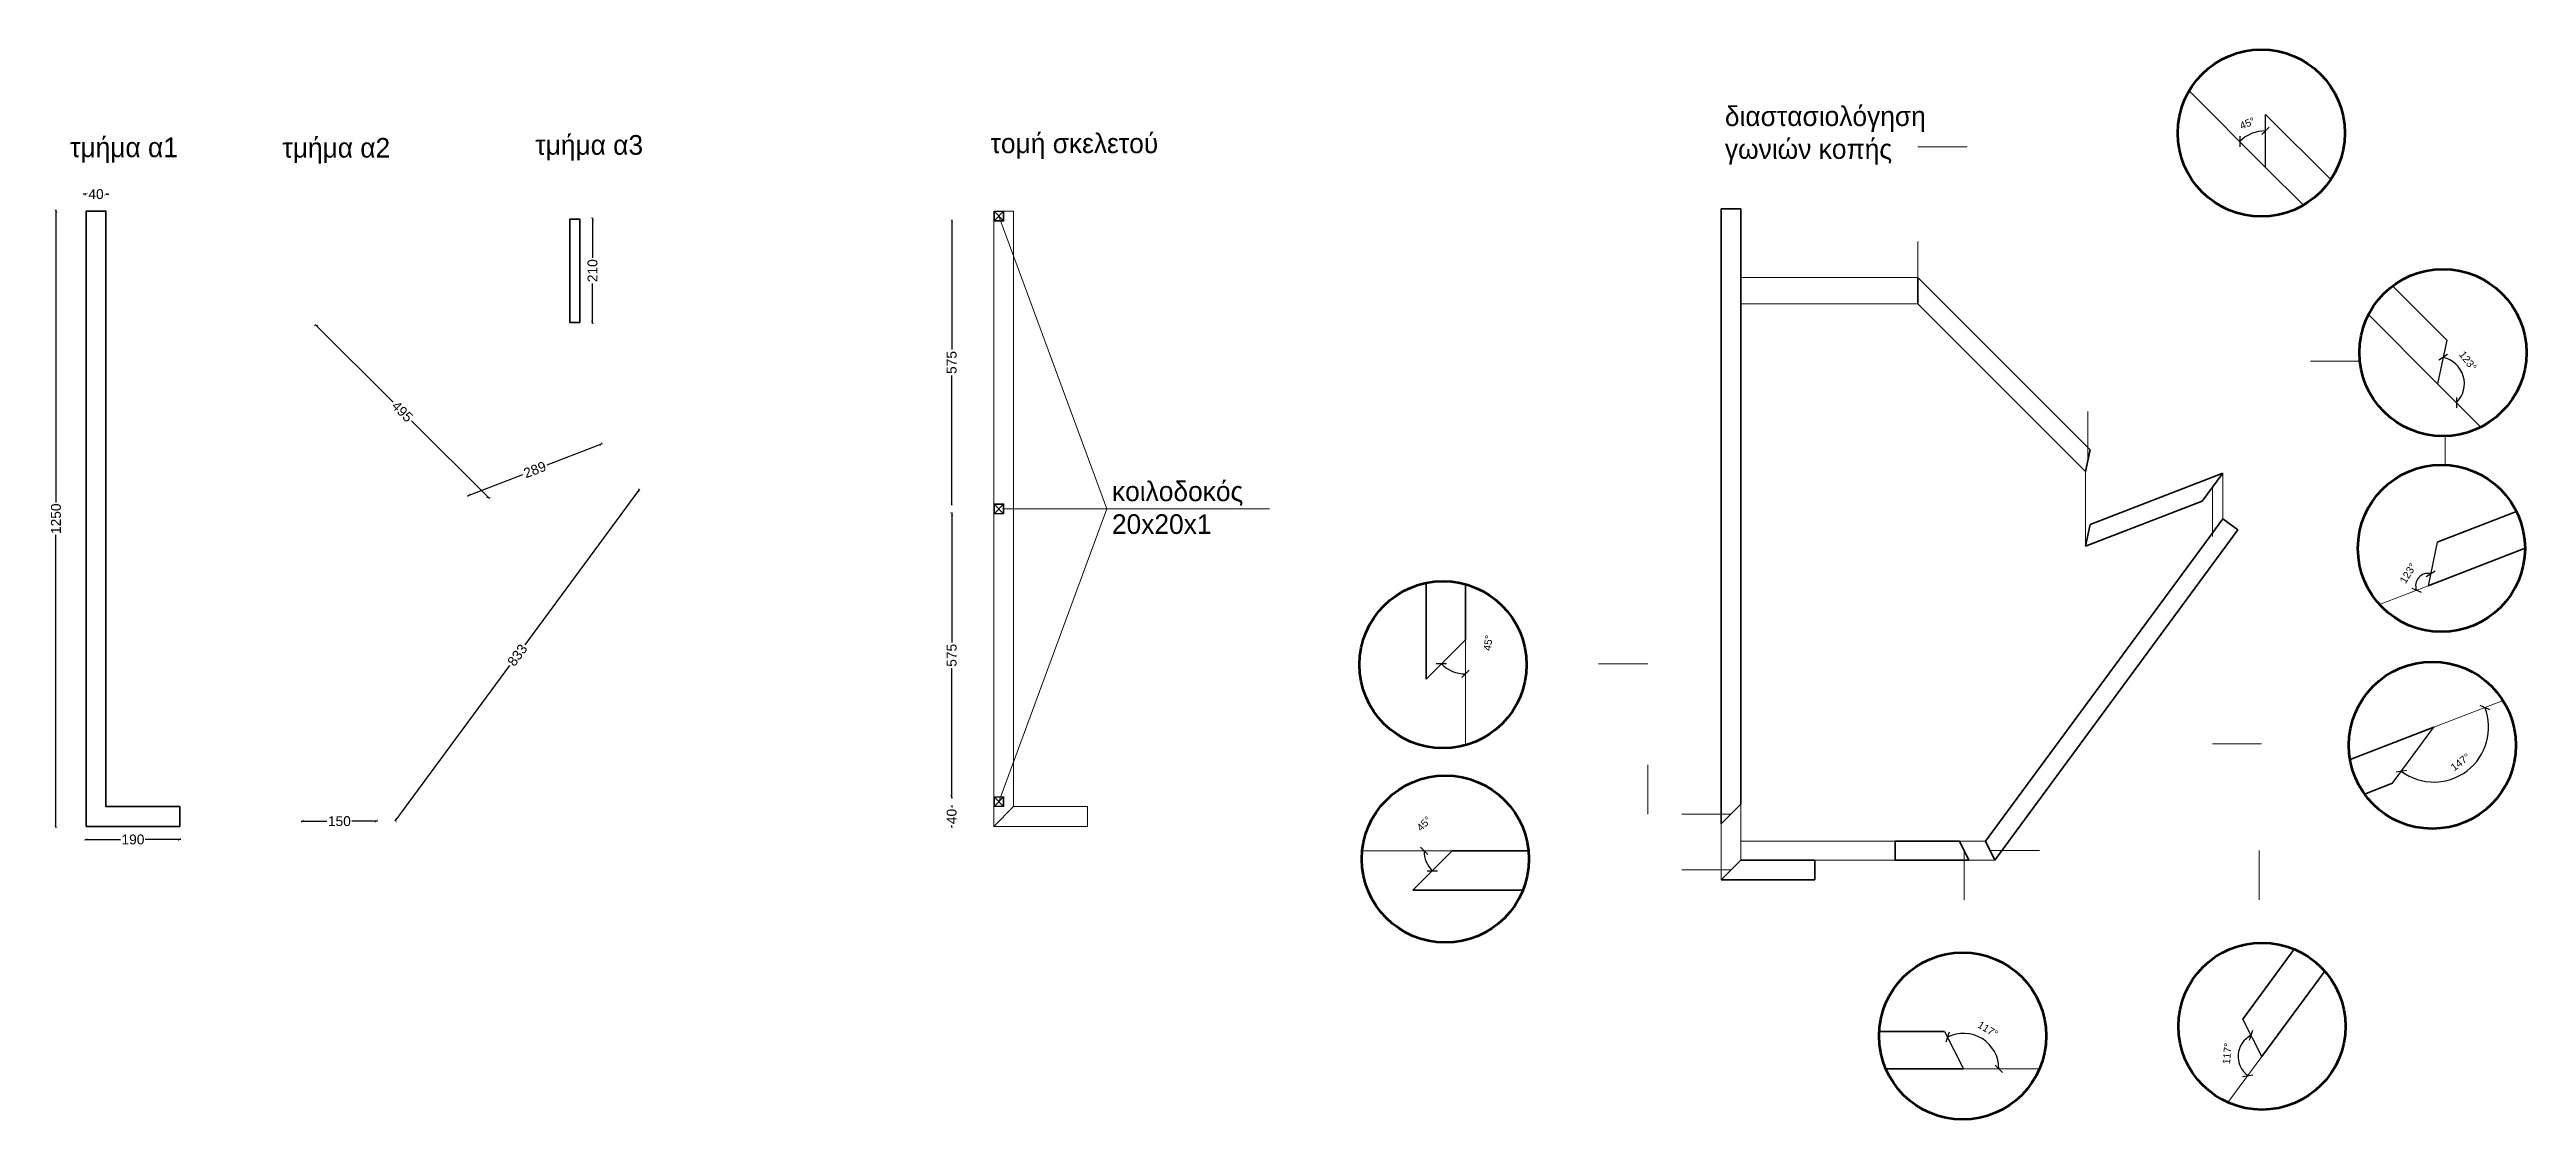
# Model space of a CAD drawing. Header units: millimetres. Extents: x 16522.48 to 16527.52, y -8256.59 to -8254.41.
import ezdxf

# ---------------------------------------------------------------- set-up
doc = ezdxf.new("R2010")
doc.units = ezdxf.units.MM
doc.header["$LTSCALE"] = 100
doc.linetypes.add('DOT', pattern=[6.35, 0, -6.35])
doc.linetypes.add('HIDDEN', pattern=[9.525, 6.35, -3.175])
doc.layers.get('0').update_dxf_attribs({"color": 255, "lineweight": 25})
doc.layers.add('dims', color=140, linetype='Continuous')
doc.layers.add('grey', color=254, linetype='Continuous')
doc.layers.add('section', color=6, linetype='Continuous', lineweight=40)
doc.styles.get("Standard").update_dxf_attribs({"font": 'arial.ttf'})
doc.dimstyles.new('1-5', dxfattribs={"dimscale": 0.05, "dimtxt": 0.4, "dimasz": 0.12, "dimexe": 0.1, "dimexo": 0.01, "dimgap": 0.08, "dimtad": 0, "dimdec": 0, "dimlfac": 1000, "dimzin": 0, "dimdsep": 46, "dimtxsty": 'Standard', "dimblk": 'ARCHTICK', "dimcen": 0.09, "dimdle": 0.05, "dimse1": 1, "dimse2": 1, "dimadec": 0, "dimazin": 0, "dimtfac": 1, "dimtdec": 0, "dimtofl": 0, "dimtmove": 1, "dimatfit": 3, "dimldrblk": 'DOT', "dimfxl": 1, "dimtolj": 1, "dimtzin": 0, "dimarcsym": 0})
doc.dimstyles.new('nea', dxfattribs={"dimtxt": 0.015, "dimasz": 0.015, "dimexe": 1.25, "dimexo": 0.625, "dimgap": 0.015, "dimtad": 1, "dimtxsty": 'Standard', "dimblk": 'OBLIQUE', "dimcen": 0, "dimse1": 1, "dimse2": 1, "dimadec": 0, "dimazin": 0, "dimtfac": 1, "dimtmove": 0, "dimatfit": 3, "dimfxl": 1, "dimarcsym": 0})

# ---------------------------------------------------------------- blocks, each defined once
blk = doc.blocks.new('_ArchTick')
at = {"color": 0, "linetype": 'ByBlock', "const_width": 0.15}
blk.add_lwpolyline([(-0.5, -0.5), (0.5, 0.5)], dxfattribs=at)
blk = doc.blocks.new('*D133')
at = {"layer": 'Defpoints', "color": 0, "transparency": 16777216}
for p in [(16524.317, -8254.7622), (16524.4029, -8254.7622, 0), (16524.4029, -8255.3372, 0)]:
    blk.add_point(p, dxfattribs=at)
at = {"layer": 'dims', "color": 0, "lineweight": -2, "transparency": 16777216}
for p, q in [((16524.317, -8254.7597), (16524.317, -8255.0235)), ((16524.317, -8255.3397), (16524.317, -8255.0758))]:
    blk.add_line(p, q, dxfattribs=at)
at = {"layer": 'dims', "color": 0, "lineweight": -2, "transparency": 16777216, "xscale": 0.006, "yscale": 0.006, "zscale": 0.006}
for p, rotation in [((16524.317, -8254.7622), 90), ((16524.317, -8255.3372), 270)]:
    blk.add_blockref('_ArchTick', p, dxfattribs=dict(at, rotation=rotation))
at = {"layer": 'dims', "color": 0, "transparency": 16777216, "insert": (16524.317, -8255.0497), "char_height": 0.02, "attachment_point": 5, "rotation": 90}
blk.add_mtext('\\A1;575', dxfattribs=at)
blk = doc.blocks.new('_Dot')
at = {"color": 0, "linetype": 'ByBlock', "lineweight": -2}
blk.add_line((-0.5, 0), (-1, 0), dxfattribs=at)
at = {"color": 0, "linetype": 'ByBlock', "const_width": 0.5}
blk.add_lwpolyline([(-0.25, 0, 1), (0.25, 0, 1)], format="xyb", close=True, dxfattribs=at)
blk = doc.blocks.new('*D134')
at = {"layer": 'Defpoints', "color": 0, "transparency": 16777216}
for p in [(16524.4029, -8255.3572, 0), (16524.317, -8255.9322), (16524.4029, -8255.9322, 0)]:
    blk.add_point(p, dxfattribs=at)
at = {"layer": 'dims', "color": 0, "lineweight": -2, "transparency": 16777216}
for p, q in [((16524.317, -8255.3547), (16524.317, -8255.6185)), ((16524.317, -8255.9347), (16524.317, -8255.6708))]:
    blk.add_line(p, q, dxfattribs=at)
at = {"layer": 'dims', "color": 0, "lineweight": -2, "transparency": 16777216, "xscale": 0.006, "yscale": 0.006, "zscale": 0.006}
for p, rotation in [((16524.317, -8255.3572), 90), ((16524.317, -8255.9322), 270)]:
    blk.add_blockref('_ArchTick', p, dxfattribs=dict(at, rotation=rotation))
at = {"layer": 'dims', "color": 0, "transparency": 16777216, "insert": (16524.317, -8255.6447), "char_height": 0.02, "attachment_point": 5, "rotation": 90}
blk.add_mtext('\\A1;575', dxfattribs=at)
blk = doc.blocks.new('*D132')
at = {"layer": 'Defpoints', "color": 0, "transparency": 16777216}
for p in [(16524.317, -8255.9922), (16524.4329, -8255.9522, 0), (16524.4329, -8255.9922, 0)]:
    blk.add_point(p, dxfattribs=at)
at = {"layer": 'dims', "color": 0, "lineweight": -2, "transparency": 16777216}
for p, q in [((16524.317, -8255.9497), (16524.317, -8255.9535)), ((16524.317, -8255.9947), (16524.317, -8255.9908))]:
    blk.add_line(p, q, dxfattribs=at)
at = {"layer": 'dims', "color": 0, "lineweight": -2, "transparency": 16777216, "xscale": 0.006, "yscale": 0.006, "zscale": 0.006}
for p, rotation in [((16524.317, -8255.9522), 90), ((16524.317, -8255.9922), 270)]:
    blk.add_blockref('_ArchTick', p, dxfattribs=dict(at, rotation=rotation))
at = {"layer": 'dims', "color": 0, "transparency": 16777216, "insert": (16524.317, -8255.9722), "char_height": 0.02, "attachment_point": 5, "rotation": 90}
blk.add_mtext('\\A1;40', dxfattribs=at)
blk = doc.blocks.new('_Oblique')
at = {"color": 0, "linetype": 'ByBlock', "lineweight": -2}
blk.add_line((-0.5, -0.5), (0.5, 0.5), dxfattribs=at)
blk = doc.blocks.new('*D148')
at = {"layer": 'Defpoints', "color": 0, "transparency": 16777216}
for p in [(16526.8303, -8254.4979), (16526.9665, -8254.5815), (16526.9857, -8254.5457), (16526.9857, -8254.6532), (16526.9857, -8254.6532)]:
    blk.add_point(p, dxfattribs=at)
at = {"layer": 'dims', "color": 0, "lineweight": -2, "transparency": 16777216}
blk.add_arc((16526.9857, -8254.6532), 0.0742, 90, 135, dxfattribs=at)
at = {"layer": 'dims', "color": 0, "lineweight": -2, "transparency": 16777216, "xscale": 0.015, "yscale": 0.015, "zscale": 0.015}
blk.add_blockref('_Oblique', (16526.9857, -8254.579), dxfattribs=at)
at = {"layer": 'dims', "color": 0, "lineweight": -2, "transparency": 16777216, "xscale": 0.015, "yscale": 0.015, "zscale": 0.015, "rotation": 225.0000000009658}
blk.add_blockref('_Oblique', (16526.9332, -8254.6007), dxfattribs=at)
at = {"layer": 'dims', "color": 0, "transparency": 16777216, "insert": (16526.9486, -8254.5637), "char_height": 0.015, "attachment_point": 5, "rotation": 22.5}
blk.add_mtext('45°', dxfattribs=at)
blk = doc.blocks.new('*D149')
at = {"layer": 'Defpoints', "color": 0, "transparency": 16777216}
for p in [(16527.3538, -8255.004), (16527.3351, -8255.0928), (16527.3351, -8255.0928), (16527.3894, -8255.0965), (16527.4231, -8255.1808)]:
    blk.add_point(p, dxfattribs=at)
at = {"layer": 'dims', "color": 0, "lineweight": -2, "transparency": 16777216}
blk.add_arc((16527.3351, -8255.0928), 0.0544, 315, 78.0552, dxfattribs=at)
at = {"layer": 'dims', "color": 0, "lineweight": -2, "transparency": 16777216, "xscale": 0.015, "yscale": 0.015, "zscale": 0.015}
for p, rotation in [((16527.3463, -8255.0395), 168.0552283761457), ((16527.3736, -8255.1312), 224.9999999993077)]:
    blk.add_blockref('_Oblique', p, dxfattribs=dict(at, rotation=rotation))
at = {"layer": 'dims', "color": 0, "transparency": 16777216, "insert": (16527.3966, -8255.0463), "char_height": 0.015, "attachment_point": 5, "rotation": 307.0368}
blk.add_mtext('123°', dxfattribs=at)
blk = doc.blocks.new('*D150')
at = {"layer": 'Defpoints', "color": 0, "transparency": 16777216}
for p in [(16527.3344, -8255.4145), (16527.3034, -8255.4812), (16527.217, -8255.5413), (16527.3156, -8255.5032), (16527.3156, -8255.5032)]:
    blk.add_point(p, dxfattribs=at)
at = {"layer": 'dims', "color": 0, "lineweight": -2, "transparency": 16777216}
blk.add_arc((16527.3156, -8255.5032), 0.0251, 78.0552, 201.1105, dxfattribs=at)
at = {"layer": 'dims', "color": 0, "lineweight": -2, "transparency": 16777216, "xscale": 0.015, "yscale": 0.015, "zscale": 0.015}
for p, rotation in [((16527.3209, -8255.4786), 348.0552283751162), ((16527.2922, -8255.5123), 291.1104567439946)]:
    blk.add_blockref('_Oblique', p, dxfattribs=dict(at, rotation=rotation))
at = {"layer": 'dims', "color": 0, "transparency": 16777216, "insert": (16527.2751, -8255.478), "char_height": 0.015, "attachment_point": 5, "rotation": 58.1007}
blk.add_mtext('123°', dxfattribs=at)
blk = doc.blocks.new('*D151')
at = {"layer": 'Defpoints', "color": 0, "transparency": 16777216}
for p in [(16527.4679, -8255.7368), (16527.3275, -8255.7909), (16527.3275, -8255.7909), (16527.2438, -8255.9047), (16527.3522, -8255.8995)]:
    blk.add_point(p, dxfattribs=at)
at = {"layer": 'dims', "color": 0, "lineweight": -2, "transparency": 16777216}
blk.add_arc((16527.3275, -8255.7909), 0.1113, 233.6584, 21.1105, dxfattribs=at)
at = {"layer": 'dims', "color": 0, "lineweight": -2, "transparency": 16777216, "xscale": 0.015, "yscale": 0.015, "zscale": 0.015}
for p, rotation in [((16527.4313, -8255.7509), 111.1104567436728), ((16527.2616, -8255.8806), 143.6584428035836)]:
    blk.add_blockref('_Oblique', p, dxfattribs=dict(at, rotation=rotation))
at = {"layer": 'dims', "color": 0, "transparency": 16777216, "insert": (16527.3814, -8255.8615), "char_height": 0.015, "attachment_point": 5, "rotation": 37.3844}
blk.add_mtext('147°', dxfattribs=at)
blk = doc.blocks.new('*D152')
at = {"layer": 'Defpoints', "color": 0, "transparency": 16777216}
for p in [(16526.3335, -8256.409), (16526.428, -8256.4397), (16526.372, -8256.485), (16526.372, -8256.485), (16526.5264, -8256.485)]:
    blk.add_point(p, dxfattribs=at)
at = {"layer": 'dims', "color": 0, "lineweight": -2, "transparency": 16777216}
blk.add_arc((16526.372, -8256.485), 0.0721, 360, 116.8327, dxfattribs=at)
at = {"layer": 'dims', "color": 0, "lineweight": -2, "transparency": 16777216, "xscale": 0.015, "yscale": 0.015, "zscale": 0.015}
for p, rotation in [((16526.3395, -8256.4207), 206.8327080393426), ((16526.4441, -8256.485), 269.9999999997145)]:
    blk.add_blockref('_Oblique', p, dxfattribs=dict(at, rotation=rotation))
at = {"layer": 'dims', "color": 0, "transparency": 16777216, "insert": (16526.4215, -8256.4044), "char_height": 0.015, "attachment_point": 5, "rotation": 328.4164}
blk.add_mtext('117°', dxfattribs=at)
blk = doc.blocks.new('*D145')
at = {"layer": 'Defpoints', "color": 0, "transparency": 16777216}
for p in [(16526.9397, -8256.3837), (16526.9342, -8256.44), (16526.9781, -8256.4597), (16526.9781, -8256.4597), (16526.9092, -8256.5534)]:
    blk.add_point(p, dxfattribs=at)
at = {"layer": 'dims', "color": 0, "lineweight": -2, "transparency": 16777216}
blk.add_arc((16526.9781, -8256.4597), 0.0482, 116.8327, 233.6654, dxfattribs=at)
at = {"layer": 'dims', "color": 0, "lineweight": -2, "transparency": 16777216, "xscale": 0.015, "yscale": 0.015, "zscale": 0.015}
for p, rotation in [((16526.9564, -8256.4167), 26.83270803990928), ((16526.9496, -8256.4986), 323.6654160675005)]:
    blk.add_blockref('_Oblique', p, dxfattribs=dict(at, rotation=rotation))
at = {"layer": 'dims', "color": 0, "transparency": 16777216, "insert": (16526.9076, -8256.4539), "char_height": 0.015, "attachment_point": 5, "rotation": 85.2491}
blk.add_mtext('117°', dxfattribs=at)
blk = doc.blocks.new('*D146')
at = {"layer": 'Defpoints', "color": 0, "transparency": 16777216}
for p in [(16525.151, -8256.0422, 0), (16525.3335, -8256.0422, 0), (16525.3335, -8256.0422, 0), (16525.2841, -8256.0707), (16525.2535, -8256.1222, 0)]:
    blk.add_point(p, dxfattribs=at)
at = {"layer": 'dims', "color": 0, "lineweight": -2, "transparency": 16777216}
blk.add_arc((16525.3335, -8256.0422), 0.057, 180, 225, dxfattribs=at)
at = {"layer": 'dims', "color": 0, "lineweight": -2, "transparency": 16777216, "xscale": 0.015, "yscale": 0.015, "zscale": 0.015}
for p, rotation in [((16525.2765, -8256.0422), 90.00000000002548), ((16525.2932, -8256.0825), 314.9999999998578)]:
    blk.add_blockref('_Oblique', p, dxfattribs=dict(at, rotation=rotation))
at = {"layer": 'dims', "color": 0, "transparency": 16777216, "insert": (16525.2763, -8255.9868), "char_height": 0.015, "attachment_point": 5, "rotation": 45.8899}
blk.add_mtext('45°', dxfattribs=at)
blk = doc.blocks.new('*D147')
at = {"layer": 'Defpoints', "color": 0, "transparency": 16777216}
for p in [(16525.3605, -8255.6133, 0), (16525.3605, -8255.6133, 0), (16525.3258, -8255.6732), (16525.2805, -8255.6933, 0), (16525.3605, -8255.8274, 0)]:
    blk.add_point(p, dxfattribs=at)
at = {"layer": 'dims', "color": 0, "lineweight": -2, "transparency": 16777216}
blk.add_arc((16525.3605, -8255.6133), 0.0692, 225, 270, dxfattribs=at)
at = {"layer": 'dims', "color": 0, "lineweight": -2, "transparency": 16777216, "xscale": 0.015, "yscale": 0.015, "zscale": 0.015}
for p, rotation in [((16525.3115, -8255.6622), 135.0000000006793), ((16525.3605, -8255.6825), 359.9999999998446)]:
    blk.add_blockref('_Oblique', p, dxfattribs=dict(at, rotation=rotation))
at = {"layer": 'dims', "color": 0, "transparency": 16777216, "insert": (16525.4066, -8255.6194), "char_height": 0.015, "attachment_point": 5, "rotation": 82.4631}
blk.add_mtext('45°', dxfattribs=at)
blk = doc.blocks.new('*D153')
at = {"layer": 'Defpoints', "color": 0, "transparency": 16777216}
for p in [(16522.4978, -8254.7422), (16522.5591, -8254.7422), (16522.5591, -8255.9922)]:
    blk.add_point(p, dxfattribs=at)
at = {"layer": 'dims', "color": 0, "lineweight": -2, "transparency": 16777216}
for p, q in [((16522.4978, -8254.7397), (16522.4978, -8255.3343)), ((16522.4978, -8255.9947), (16522.4978, -8255.4))]:
    blk.add_line(p, q, dxfattribs=at)
at = {"layer": 'dims', "color": 0, "lineweight": -2, "transparency": 16777216, "xscale": 0.006, "yscale": 0.006, "zscale": 0.006}
for p, rotation in [((16522.4978, -8254.7422), 90), ((16522.4978, -8255.9922), 270)]:
    blk.add_blockref('_ArchTick', p, dxfattribs=dict(at, rotation=rotation))
at = {"layer": 'dims', "color": 0, "transparency": 16777216, "insert": (16522.4978, -8255.3672), "char_height": 0.02, "attachment_point": 5, "rotation": 90}
blk.add_mtext('\\A1;1250', dxfattribs=at)
blk = doc.blocks.new('*D154')
at = {"layer": 'Defpoints', "color": 0, "transparency": 16777216}
for p in [(16522.5591, -8255.9922), (16522.7491, -8255.9922), (16522.7491, -8256.0189)]:
    blk.add_point(p, dxfattribs=at)
at = {"layer": 'dims', "color": 0, "lineweight": -2, "transparency": 16777216}
for p, q in [((16522.5566, -8256.0189), (16522.629, -8256.0189)), ((16522.7516, -8256.0189), (16522.6792, -8256.0189))]:
    blk.add_line(p, q, dxfattribs=at)
at = {"layer": 'dims', "color": 0, "lineweight": -2, "transparency": 16777216, "xscale": 0.006, "yscale": 0.006, "zscale": 0.006, "rotation": 180}
blk.add_blockref('_ArchTick', (16522.5591, -8256.0189), dxfattribs=at)
at = {"layer": 'dims', "color": 0, "lineweight": -2, "transparency": 16777216, "xscale": 0.006, "yscale": 0.006, "zscale": 0.006}
blk.add_blockref('_ArchTick', (16522.7491, -8256.0189), dxfattribs=at)
at = {"layer": 'dims', "color": 0, "transparency": 16777216, "insert": (16522.6541, -8256.0189), "char_height": 0.02, "attachment_point": 5}
blk.add_mtext('\\A1;190', dxfattribs=at)
blk = doc.blocks.new('*D155')
at = {"layer": 'Defpoints', "color": 0, "transparency": 16777216}
for p in [(16523.6417, -8255.2797, 0), (16523.6814, -8255.309), (16523.1483, -8255.9505, 0)]:
    blk.add_point(p, dxfattribs=at)
at = {"layer": 'dims', "color": 0, "lineweight": -2, "transparency": 16777216}
for p, q in [((16523.6829, -8255.3069), (16523.4502, -8255.6233)), ((16523.1866, -8255.9817), (16523.4193, -8255.6654))]:
    blk.add_line(p, q, dxfattribs=at)
at = {"layer": 'dims', "color": 0, "lineweight": -2, "transparency": 16777216, "xscale": 0.006, "yscale": 0.006, "zscale": 0.006}
for p, rotation in [((16523.6814, -8255.309), 53.66541607025319), ((16523.1881, -8255.9797), 233.6654160702531)]:
    blk.add_blockref('_ArchTick', p, dxfattribs=dict(at, rotation=rotation))
at = {"layer": 'dims', "color": 0, "transparency": 16777216, "insert": (16523.4348, -8255.6443), "char_height": 0.02, "attachment_point": 5, "rotation": 53.6654}
blk.add_mtext('\\A1;833', dxfattribs=at)
blk = doc.blocks.new('*D156')
at = {"layer": 'Defpoints', "color": 0, "transparency": 16777216}
for p in [(16522.9983, -8255.9505, 0), (16522.9983, -8255.9817), (16523.1483, -8255.9505, 0)]:
    blk.add_point(p, dxfattribs=at)
at = {"layer": 'dims', "color": 0, "lineweight": -2, "transparency": 16777216}
for p, q in [((16522.9958, -8255.9817), (16523.0482, -8255.9817)), ((16523.1508, -8255.9817), (16523.0984, -8255.9817))]:
    blk.add_line(p, q, dxfattribs=at)
at = {"layer": 'dims', "color": 0, "lineweight": -2, "transparency": 16777216, "xscale": 0.006, "yscale": 0.006, "zscale": 0.006, "rotation": 180}
blk.add_blockref('_ArchTick', (16522.9983, -8255.9817), dxfattribs=at)
at = {"layer": 'dims', "color": 0, "lineweight": -2, "transparency": 16777216, "xscale": 0.006, "yscale": 0.006, "zscale": 0.006}
blk.add_blockref('_ArchTick', (16523.1483, -8255.9817), dxfattribs=at)
at = {"layer": 'dims', "color": 0, "transparency": 16777216, "insert": (16523.0733, -8255.9817), "char_height": 0.02, "attachment_point": 5}
blk.add_mtext('\\A1;150', dxfattribs=at)
blk = doc.blocks.new('*D157')
at = {"layer": 'Defpoints', "color": 0, "transparency": 16777216}
for p in [(16523.6051, -8255.2156), (16523.6177, -8255.2483, 0), (16523.3484, -8255.3522, 0)]:
    blk.add_point(p, dxfattribs=at)
at = {"layer": 'dims', "color": 0, "lineweight": -2, "transparency": 16777216}
for p, q in [((16523.6074, -8255.2147), (16523.495, -8255.2582)), ((16523.3335, -8255.3205), (16523.4459, -8255.2771))]:
    blk.add_line(p, q, dxfattribs=at)
at = {"layer": 'dims', "color": 0, "lineweight": -2, "transparency": 16777216, "xscale": 0.006000000000000001, "yscale": 0.006000000000000001, "zscale": 0.006000000000000001}
for p, rotation in [((16523.6051, -8255.2156), 21.11045674332229), ((16523.3358, -8255.3196), 201.1104567433223)]:
    blk.add_blockref('_ArchTick', p, dxfattribs=dict(at, rotation=rotation))
at = {"layer": 'dims', "color": 0, "transparency": 16777216, "insert": (16523.4704, -8255.2676), "char_height": 0.02, "attachment_point": 5, "rotation": 21.1105}
blk.add_mtext('\\A1;289', dxfattribs=at)
blk = doc.blocks.new('*D158')
at = {"layer": 'Defpoints', "color": 0, "transparency": 16777216}
for p in [(16523.0262, -8254.9742), (16522.9983, -8255.0021, 0), (16523.3484, -8255.3522, 0)]:
    blk.add_point(p, dxfattribs=at)
at = {"layer": 'dims', "color": 0, "lineweight": -2, "transparency": 16777216}
for p, q in [((16523.0244, -8254.9725), (16523.1824, -8255.1305)), ((16523.3781, -8255.3261), (16523.22, -8255.1681))]:
    blk.add_line(p, q, dxfattribs=at)
for p, xscale, yscale, zscale, rotation in [((16523.0262, -8254.9742), 0.006, 0.006, 0.006, 134.999999999107), ((16523.3763, -8255.3243), 0.005999999999999999, 0.005999999999999999, 0.005999999999999999, 314.9999999991069)]:
    blk.add_blockref('_ArchTick', p, dxfattribs=dict(at, xscale=xscale, yscale=yscale, zscale=zscale, rotation=rotation))
at = {"layer": 'dims', "color": 0, "transparency": 16777216, "insert": (16523.2012, -8255.1493), "char_height": 0.02, "attachment_point": 5, "rotation": 315}
blk.add_mtext('\\A1;495', dxfattribs=at)
blk = doc.blocks.new('*D159')
at = {"layer": 'Defpoints', "color": 0, "transparency": 16777216}
for p in [(16522.5991, -8254.7077), (16522.5591, -8254.7422), (16522.5991, -8254.7422)]:
    blk.add_point(p, dxfattribs=at)
at = {"layer": 'dims', "color": 0, "lineweight": -2, "transparency": 16777216}
for p, q in [((16522.5591, -8254.7077), (16522.5531, -8254.7077)), ((16522.5991, -8254.7077), (16522.6051, -8254.7077))]:
    blk.add_line(p, q, dxfattribs=at)
at = {"layer": 'dims', "color": 0, "lineweight": -2, "transparency": 16777216, "xscale": 0.006, "yscale": 0.006, "zscale": 0.006}
blk.add_blockref('_ArchTick', (16522.5591, -8254.7077), dxfattribs=at)
at = {"layer": 'dims', "color": 0, "lineweight": -2, "transparency": 16777216, "xscale": 0.006, "yscale": 0.006, "zscale": 0.006, "rotation": 180}
blk.add_blockref('_ArchTick', (16522.5991, -8254.7077), dxfattribs=at)
at = {"layer": 'dims', "color": 0, "transparency": 16777216, "insert": (16522.5791, -8254.7077), "char_height": 0.02, "attachment_point": 5}
blk.add_mtext('\\A1;40', dxfattribs=at)
blk = doc.blocks.new('*D160')
at = {"layer": 'Defpoints', "color": 0, "transparency": 16777216}
for p in [(16523.5616, -8254.7582), (16523.5616, -8254.9682), (16523.5876, -8254.9682)]:
    blk.add_point(p, dxfattribs=at)
at = {"layer": 'dims', "color": 0, "lineweight": -2, "transparency": 16777216}
for p, q in [((16523.5876, -8254.7557), (16523.5876, -8254.837)), ((16523.5876, -8254.9707), (16523.5876, -8254.8895))]:
    blk.add_line(p, q, dxfattribs=at)
at = {"layer": 'dims', "color": 0, "lineweight": -2, "transparency": 16777216, "xscale": 0.006, "yscale": 0.006, "zscale": 0.006}
for p, rotation in [((16523.5876, -8254.7582), 90), ((16523.5876, -8254.9682), 270)]:
    blk.add_blockref('_ArchTick', p, dxfattribs=dict(at, rotation=rotation))
at = {"layer": 'dims', "color": 0, "transparency": 16777216, "insert": (16523.5876, -8254.8632), "char_height": 0.02, "attachment_point": 5, "rotation": 90}
blk.add_mtext('\\A1;210', dxfattribs=at)

msp = doc.modelspace()

# ---------------------------------------------------------------- linework, layer by layer
at = {"color": 10}
for p, q in [((16526.9857, -8254.6532, 0), (16526.9857, -8254.5457, 0)), ((16525.3605, -8255.6133, 0), (16525.2805, -8255.6933, 0)), ((16525.3335, -8256.0422), (16525.2535, -8256.1222))]:
    msp.add_line(p, q, dxfattribs=at)
at = {"lineweight": 35}
for p, q in [((16526.9857, -8254.5457, 0), (16527.1179, -8254.678, 0)), ((16527.0625, -8254.73, 0), (16526.9857, -8254.6532, 0)), ((16525.8801, -8255.9872, 0), (16525.8801, -8254.7372, 0)), ((16525.9201, -8254.7372, 0), (16525.9201, -8255.9472, 0)), ((16526.2793, -8254.877, 0), (16526.6294, -8255.2271, 0)), ((16526.62, -8255.2714, 0), (16526.2793, -8254.9307, 0)), ((16527.2438, -8254.894), (16527.3538, -8255.004)), ((16527.3351, -8255.0928), (16527.1947, -8254.9524)), ((16526.8987, -8255.2747, 0), (16526.6294, -8255.3787, 0)), ((16526.8568, -8255.3316, 0), (16526.62, -8255.423, 0)), ((16527.4952, -8255.3524, 0), (16527.3344, -8255.4145, 0)), ((16527.5126, -8255.4272, 0), (16527.3156, -8255.5032, 0)), ((16525.2805, -8255.6933, 0), (16525.2805, -8255.4977, 0)), ((16525.3605, -8255.5003, 0), (16525.3605, -8255.6133, 0)), ((16527.3275, -8255.7909, 0), (16527.1572, -8255.8567, 0)), ((16527.2438, -8255.9047, 0), (16527.1867, -8255.9268, 0)), ((16525.4889, -8256.0422), (16525.3335, -8256.0422)), ((16526.2332, -8256.0226, 0), (16526.364, -8256.0226, 0)), ((16526.2332, -8256.0606, 0), (16526.2332, -8256.0226, 0)), ((16526.0701, -8256.0606, 0), (16525.9201, -8256.0606, 0)), ((16526.0701, -8256.1006, 0), (16526.0701, -8256.0606, 0)), ((16526.3832, -8256.0606, 0), (16526.2332, -8256.0606, 0)), ((16525.2535, -8256.1222), (16525.4773, -8256.1222)), ((16525.8801, -8256.1006, 0), (16526.0701, -8256.1006, 0)), ((16526.2009, -8256.409, 0), (16526.3335, -8256.409, 0)), ((16526.372, -8256.485, 0), (16526.2144, -8256.485, 0))]:
    msp.add_line(p, q, dxfattribs=at)
at = {"lineweight": 13}
for p, q in [((16524.4029, -8255.9922, 0), (16524.4029, -8254.7422, 0)), ((16524.4029, -8254.7422, 0), (16524.4429, -8254.7422, 0)), ((16524.4429, -8254.7422, 0), (16524.4429, -8255.9522, 0)), ((16524.4029, -8255.9922, 0), (16524.5929, -8255.9922, 0)), ((16524.5929, -8255.9522, 0), (16524.4429, -8255.9522, 0)), ((16524.5929, -8255.9922, 0), (16524.5929, -8255.9522, 0))]:
    msp.add_line(p, q, dxfattribs=at)
at = {"color": 10, "lineweight": 35}
for p, q in [((16526.2793, -8254.9307, 0), (16526.2793, -8254.877, 0)), ((16525.9201, -8255.9472, 0), (16525.8801, -8255.9872, 0)), ((16525.9201, -8256.0606, 0), (16525.8801, -8256.1006, 0))]:
    msp.add_line(p, q, dxfattribs=at)
at = {"color": 10, "linetype": 'DOT', "lineweight": 20, "ltscale": 0.001, "elevation": 0}
for points in [[(16526.2793, -8254.9039), (16526.2793, -8254.6113), (16526.8041, -8254.6113)], [(16527.177, -8255.0473), (16526.6247, -8255.0473)], [(16526.6247, -8255.2493), (16526.6247, -8255.0473)], [(16526.8777, -8255.3032), (16526.8777, -8255.8246), (16527.1545, -8255.8246)], [(16525.9001, -8255.9672), (16525.731, -8255.9672), (16525.731, -8255.6617), (16525.4848, -8255.6617)], [(16526.3736, -8256.0416), (16526.3736, -8256.2599)], [(16526.4263, -8256.0416), (16526.9726, -8256.0416), (16526.9726, -8256.2287)], [(16525.9001, -8256.0806), (16525.482, -8256.0806)]]:
    msp.add_lwpolyline(points, dxfattribs=at)
at = {"lineweight": 35, "elevation": 0}
msp.add_lwpolyline([(16522.7491, -8255.9922), (16522.7491, -8255.9522), (16522.5991, -8255.9522), (16522.5991, -8254.7422), (16522.5591, -8254.7422), (16522.5591, -8255.9922), (16522.5991, -8255.9922)], close=True, dxfattribs=at)
for points in [[(16523.5416, -8254.7582), (16523.5616, -8254.7582), (16523.5616, -8254.9682), (16523.5416, -8254.9682), (16523.5416, -8254.7582)], [(16525.9201, -8254.7372), (16525.8801, -8254.7372)], [(16526.4359, -8256.0606), (16526.9293, -8255.3898), (16526.8987, -8255.3673), (16526.8634, -8255.4152), (16526.4167, -8256.0226)], [(16527.044, -8256.2419), (16526.9397, -8256.3837)], [(16526.9781, -8256.4597), (16527.1057, -8256.2863)]]:
    msp.add_lwpolyline(points, dxfattribs=at)
at = {"color": 10}
msp.add_lwpolyline([(16527.3538, -8255.004), (16527.3351, -8255.0928)], dxfattribs=at)
at = {"color": 10, "lineweight": 35, "elevation": 0}
for points in [[(16526.6294, -8255.2271), (16526.62, -8255.2714)], [(16526.8568, -8255.3316), (16526.8987, -8255.2747)], [(16526.6294, -8255.3787), (16526.62, -8255.423)], [(16526.364, -8256.0226), (16526.3832, -8256.0606)], [(16526.4359, -8256.0606), (16526.4167, -8256.0226)]]:
    msp.add_lwpolyline(points, dxfattribs=at)
at = {"color": 10, "linetype": 'DOT', "lineweight": 20, "ltscale": 0.001}
msp.add_lwpolyline([(16527.3504, -8255.2588), (16527.3504, -8255.2007)], dxfattribs=at)
at = {"color": 10, "elevation": 0}
for points in [[(16527.3344, -8255.4145), (16527.3156, -8255.5032)], [(16527.2438, -8255.9047), (16527.3275, -8255.7909)], [(16526.9781, -8256.4597), (16526.9397, -8256.3837)], [(16526.3335, -8256.409), (16526.372, -8256.485)]]:
    msp.add_lwpolyline(points, dxfattribs=at)
at = {"layer": 'grey', "color": 10, "lineweight": 35}
msp.add_line((16524.4429, -8255.9522, 0), (16524.4029, -8255.9922, 0), dxfattribs=at)
at = {"layer": 'grey', "lineweight": 35}
msp.add_line((16524.4429, -8255.9522, 0), (16524.4029, -8255.9922, 0), dxfattribs=at)
at = {"layer": 'grey', "linetype": 'HIDDEN', "lineweight": 13, "ltscale": 0.002, "elevation": 0}
for points in [[(16526.9857, -8254.6532), (16526.8303, -8254.4979)], [(16524.6322, -8255.3472), (16524.4129, -8254.7522)], [(16526.2793, -8254.877), (16525.9201, -8254.877)], [(16526.2793, -8254.9307), (16525.9201, -8254.9307)], [(16526.62, -8255.2714), (16526.62, -8255.423)], [(16526.8987, -8255.3673), (16526.8987, -8255.2747)], [(16524.6322, -8255.3472), (16524.4129, -8255.9422)], [(16524.4229, -8255.3472), (16524.9624, -8255.3472)], [(16527.3156, -8255.5032), (16527.217, -8255.5413)], [(16525.3605, -8255.6133), (16525.3605, -8255.8274)], [(16527.3275, -8255.7909), (16527.4679, -8255.7368)], [(16525.8801, -8255.9872), (16525.8801, -8256.1006)], [(16525.9201, -8256.0606), (16525.9201, -8255.9472)], [(16525.9201, -8256.0226), (16526.2332, -8256.0226)], [(16526.364, -8256.0226), (16526.4167, -8256.0226)], [(16525.9201, -8256.0606), (16526.2332, -8256.0606)], [(16526.3832, -8256.0606), (16526.4359, -8256.0606)], [(16526.372, -8256.485), (16526.5264, -8256.485)], [(16526.9781, -8256.4597), (16526.9092, -8256.5534)]]:
    msp.add_lwpolyline(points, dxfattribs=at)
at = {"layer": 'grey', "linetype": 'HIDDEN', "lineweight": 20, "ltscale": 0.002, "elevation": 0}
for points in [[(16524.4039, -8254.7432), (16524.4219, -8254.7612)], [(16524.4039, -8254.7612), (16524.4219, -8254.7432)], [(16524.4039, -8255.3382), (16524.4219, -8255.3562)], [(16524.4039, -8255.3562), (16524.4219, -8255.3382)], [(16524.4039, -8255.9332), (16524.4219, -8255.9512)], [(16524.4039, -8255.9512), (16524.4219, -8255.9332)]]:
    msp.add_lwpolyline(points, dxfattribs=at)
at = {"layer": 'grey', "linetype": 'HIDDEN', "lineweight": 13, "ltscale": 0.002}
for points in [[(16527.3351, -8255.0928), (16527.4231, -8255.1808)], [(16525.3335, -8256.0422), (16525.151, -8256.0422)]]:
    msp.add_lwpolyline(points, dxfattribs=at)
at = {"layer": 'grey', "lineweight": 60}
for centre in [(16526.9769, -8254.5835, 0), (16527.3458, -8255.0296, 0), (16527.3429, -8255.4274, 0), (16525.3151, -8255.6638, 0), (16527.3244, -8255.8274, 0), (16525.3199, -8256.0587), (16526.9782, -8256.3983, 0), (16526.3704, -8256.4181, 0)]:
    msp.add_circle(centre, 0.1697, dxfattribs=at)
at = {"layer": 'section', "lineweight": 13, "elevation": 0}
for points in [[(16524.4029, -8254.7622), (16524.4229, -8254.7622), (16524.4229, -8254.7422), (16524.4029, -8254.7422)], [(16524.4039, -8254.7612), (16524.4219, -8254.7612), (16524.4219, -8254.7432), (16524.4039, -8254.7432)], [(16524.4029, -8255.3572), (16524.4229, -8255.3572), (16524.4229, -8255.3372), (16524.4029, -8255.3372)], [(16524.4039, -8255.3562), (16524.4219, -8255.3562), (16524.4219, -8255.3382), (16524.4039, -8255.3382)], [(16524.4029, -8255.9522), (16524.4229, -8255.9522), (16524.4229, -8255.9322), (16524.4029, -8255.9322)], [(16524.4039, -8255.9512), (16524.4219, -8255.9512), (16524.4219, -8255.9332), (16524.4039, -8255.9332)]]:
    msp.add_lwpolyline(points, close=True, dxfattribs=at)

# ---------------------------------------------------------------- texts
at = {"layer": 'dims', "char_height": 0.04, "attachment_point": 1}
for s, width, insert in [('{\\fComfortaa|b0|i0|c0|p34;διαστασιολόγηση γωνιών κοπής}', 0.475094, (16525.8875, -8254.5292)), ('{\\fComfortaa|b0|i0|c0|p34;τμήμα α3}', 0.25478, (16523.4713, -8254.5876, 0)), ('{\\fComfortaa|b0|i0|c0|p34;τομή σκελετού}', 0.431575, (16524.3959, -8254.5843)), ('{\\fComfortaa|b0|i0|c0|p34;τμήμα α1}', 0.25478, (16522.5264, -8254.5925, 0)), ('{\\fComfortaa|b0|i0|c0|p34;τμήμα α2}', 0.25478, (16522.9576, -8254.5934, 0)), ('{\\fComfortaa|b0|i0|c0|p34;κοιλοδοκός\\P20x20x1}', 0.431575, (16524.6425, -8255.2914))]:
    msp.add_mtext_dynamic_manual_height_columns(s, width=width, gutter_width=0.6, heights=[0], dxfattribs=dict(at, insert=insert))

# ---------------------------------------------------------------- dimensions: what is measured, and where the dimension line sits
at = {"layer": 'dims'}
for base, line1, line2, picture, middle in [((16526.9665, -8254.5815), ((16526.9857, -8254.6532, 0), (16526.9857, -8254.5457, 0)), ((16526.9857, -8254.6532, 0), (16526.8303, -8254.4979, 0)), '*D148', (16526.9573, -8254.5846, 0)), ((16527.3894, -8255.0965), ((16527.3538, -8255.004), (16527.3351, -8255.0928)), ((16527.3351, -8255.0928), (16527.4231, -8255.1808)), '*D149', (16527.3785, -8255.06)), ((16527.3034, -8255.4812), ((16527.3156, -8255.5032, 0), (16527.217, -8255.5413, 0)), ((16527.3344, -8255.4145, 0), (16527.3156, -8255.5032, 0)), '*D150', (16527.2943, -8255.4899, 0)), ((16525.3258, -8255.6732), ((16525.3605, -8255.6133, 0), (16525.3605, -8255.8274, 0)), ((16525.3605, -8255.6133, 0), (16525.2805, -8255.6933, 0)), '*D147', (16525.4291, -8255.6223)), ((16525.2841, -8256.0707), ((16525.3335, -8256.0422), (16525.151, -8256.0422)), ((16525.3335, -8256.0422), (16525.2535, -8256.1222)), '*D146', (16525.2926, -8256.0026, 0)), ((16526.428, -8256.4397), ((16526.3335, -8256.409, 0), (16526.372, -8256.485, 0)), ((16526.372, -8256.485, 0), (16526.5264, -8256.485, 0)), '*D152', (16526.4097, -8256.4236, 0)), ((16526.9342, -8256.44), ((16526.9781, -8256.4597, 0), (16526.9397, -8256.3837, 0)), ((16526.9781, -8256.4597, 0), (16526.9092, -8256.5534, 0)), '*D145', (16526.9301, -8256.4557, 0))]:
    dim = msp.add_angular_dim_2l(base=base, line1=line1, line2=line2, dimstyle='nea', dxfattribs=at)
    dim.commit()
    dim.dimension.update_dxf_attribs({"geometry": picture, "text_midpoint": middle, "dimtype": 162})
for p1, p2, distance, picture, middle in [((16522.5591, -8254.7422, 0), (16522.5991, -8254.7422, 0), 0.0344, '*D159', (16522.5791, -8254.7077, 0)), ((16522.5591, -8255.9922, 0), (16522.5591, -8254.7422, 0), 0.0613, '*D153', (16522.4978, -8255.3672, 0)), ((16523.5616, -8254.7582, 0), (16523.5616, -8254.9682, 0), 0.0261, '*D160', (16523.5876, -8254.8632, 0)), ((16524.4029, -8255.3372, 0), (16524.4029, -8254.7622, 0), 0.0859, '*D133', (16524.317, -8255.0497)), ((16523.3484, -8255.3522, 0), (16522.9983, -8255.0021, 0), -0.0394, '*D158', (16523.2012, -8255.1493, 0)), ((16523.3484, -8255.3522, 0), (16523.6177, -8255.2483, 0), 0.035, '*D157', (16523.4704, -8255.2676, 0)), ((16523.1483, -8255.9505, 0), (16523.6417, -8255.2797, 0), -0.0494, '*D155', (16523.4348, -8255.6443, 0)), ((16524.4029, -8255.3572, 0), (16524.4029, -8255.9322, 0), -0.0859, '*D134', (16524.317, -8255.6447)), ((16522.5591, -8255.9922, 0), (16522.7491, -8255.9922, 0), -0.0268, '*D154', (16522.6541, -8256.0189, 0)), ((16523.1483, -8255.9505, 0), (16522.9983, -8255.9505, 0), 0.0313, '*D156', (16523.0733, -8255.9817, 0))]:
    dim = msp.add_aligned_dim(p1=p1, p2=p2, distance=distance, dimstyle='1-5', dxfattribs=at)
    dim.commit()
    dim.dimension.update_dxf_attribs({"geometry": picture, "text_midpoint": middle})
dim = msp.add_angular_dim_2l(base=(16527.3522, -8255.8995), line1=((16527.3275, -8255.7909, 0), (16527.4679, -8255.7368, 0)), line2=((16527.2438, -8255.9047, 0), (16527.3275, -8255.7909, 0)), dimstyle='nea', dxfattribs=at)
dim.commit()
dim.dimension.update_dxf_attribs({"geometry": '*D151', "text_midpoint": (16527.3814, -8255.8615, 0)})
dim = msp.add_linear_dim(base=(16524.317, -8255.9922), p1=(16524.4329, -8255.9522, 0), p2=(16524.4329, -8255.9922, 0), angle=270, dimstyle='1-5', dxfattribs=at)
dim.commit()
dim.dimension.update_dxf_attribs({"geometry": '*D132', "text_midpoint": (16524.317, -8255.9722), "dimtype": 161})

doc.saveas('drawing.dxf')
